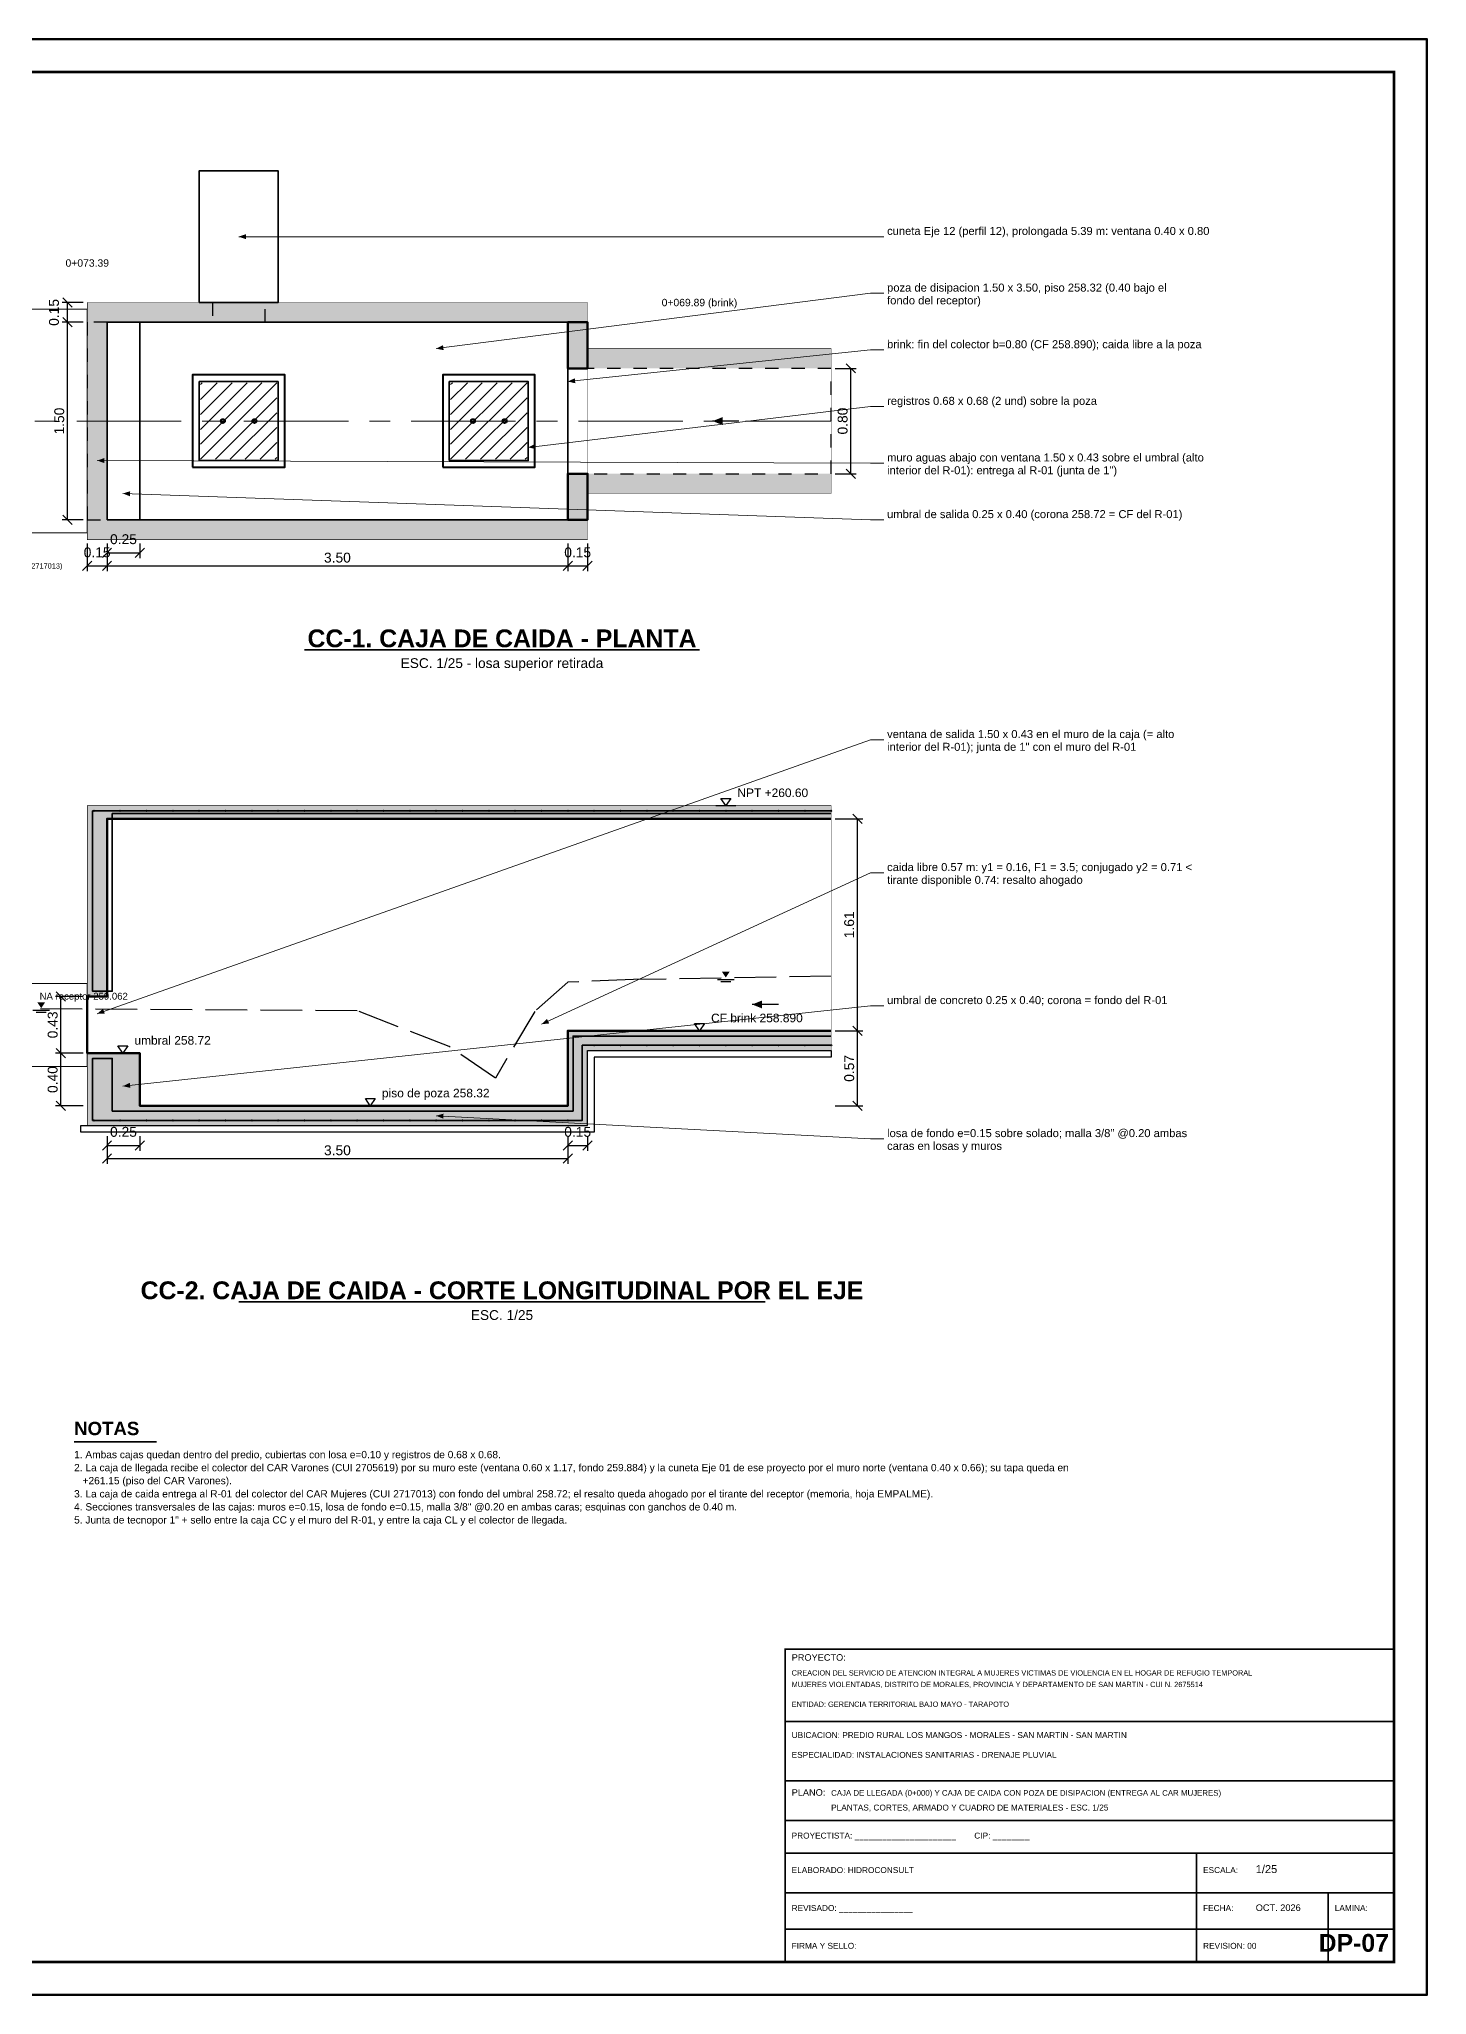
# Model space of a CAD drawing. Header units: metres. Extents: x 349021 to 349543, y 9281040 to 9281959.
# Drawn here: x 349051.46 to 349062.01, y 9281439.79 to 9281454.64 of the extents above; entities that cross this region are included whole.
import ezdxf
from ezdxf.enums import TextEntityAlignment as Align

# ---------------------------------------------------------------- set-up
doc = ezdxf.new("R2010")
doc.units = ezdxf.units.M
doc.header["$LTSCALE"] = 0.25
for name, pattern in [('CENTER', [5.08, 3.175, -0.635, 0.635, -0.635]), ('DASHED', [1.524, 1.27, -0.254]), ('HIDDEN', [0.375, 0.25, -0.125])]:
    doc.linetypes.add(name, pattern=pattern)
for name, color, linetype, lineweight in [('ACERO', 1, 'CONTINUOUS', 35), ('AGUA', 150, 'DASHED', 25), ('ARQ-BASE', 8, 'CONTINUOUS', 13), ('ARQ-TEXTO', 8, 'CONTINUOUS', 13), ('CONCRETO', 250, 'CONTINUOUS', 50), ('CONCRETO-OCULTO', 8, 'HIDDEN', 25), ('COTAS', 94, 'CONTINUOUS', 18), ('CUNETA', 3, 'CONTINUOUS', 35), ('EJE-COLECTOR', 1, 'CENTER', 18), ('LLAMADAS', 30, 'CONTINUOUS', 18), ('MARCO', 7, 'CONTINUOUS', 50), ('MARCO-METALICO', 32, 'CONTINUOUS', 40), ('POZA', 34, 'CONTINUOUS', 35), ('REGISTRO', 32, 'CONTINUOUS', 35), ('REGISTRO-TAPA', 30, 'CONTINUOUS', 18), ('ROTULO', 7, 'CONTINUOUS', 35), ('TITULOS', 160, 'CONTINUOUS', 35)]:
    doc.layers.add(name, color=color, linetype=linetype, lineweight=lineweight)
for name, color, linetype in [('ACERO-PUNTOS', 5, 'CONTINUOUS'), ('AGUA-SIMBOLO', 150, 'CONTINUOUS'), ('FLUJO', 150, 'CONTINUOUS'), ('NIVELES', 7, 'CONTINUOUS'), ('PROGRESIVAS', 5, 'CONTINUOUS'), ('ROTULO-TEXTO', 7, 'CONTINUOUS'), ('SOLADO', 8, 'CONTINUOUS'), ('TEXTOS', 7, 'CONTINUOUS'), ('TEXTOS-NOTAS', 7, 'CONTINUOUS')]:
    doc.layers.add(name, color=color, linetype=linetype)
doc.layers.add('CONCRETO-ACHURADO', color=8, linetype='CONTINUOUS', true_color=0xe2e2e2)
doc.styles.get("Standard").update_dxf_attribs({"font": 'arial.ttf'})
doc.styles.add('TITULOS', font='arialbd.ttf')
doc.dimstyles.new('COT-25', dxfattribs={"dimscale": 0.025, "dimtxt": 3, "dimasz": 2.2, "dimexe": 1.6, "dimexo": 1.2, "dimgap": 1, "dimtad": 1, "dimzin": 0, "dimdsep": 46, "dimtxsty": 'Standard', "dimtsz": 1.4, "dimcen": 2.5, "dimclrd": 256, "dimclre": 256, "dimclrt": 7, "dimazin": 3, "dimtfac": 1, "dimtmove": 0, "dimatfit": 3})

# ---------------------------------------------------------------- blocks, each defined once
blk = doc.blocks.new('REGISTRO-PLANTA')
at = {"layer": 'MARCO-METALICO'}
blk.add_lwpolyline([(-0.35, -0.35), (0.35, -0.35), (0.35, 0.35), (-0.35, 0.35)], close=True, dxfattribs=at)
for centre in [(-0.12, 0), (0.12, 0)]:
    blk.add_circle(centre, 0.015, dxfattribs=at)
at = {"layer": 'REGISTRO'}
blk.add_lwpolyline([(-0.3, -0.3), (0.3, -0.3), (0.3, 0.3), (-0.3, 0.3)], close=True, dxfattribs=at)
at = {"layer": 'REGISTRO-TAPA'}
for p, q in [((-0.29, 0.2765), (-0.2765, 0.29)), ((-0.29, 0.1632), (-0.1632, 0.29)), ((-0.29, 0.0499), (-0.0499, 0.29)), ((-0.29, -0.0634), (0.0634, 0.29)), ((-0.29, -0.1767), (0.1767, 0.29)), ((-0.29, -0.29), (0.29, 0.29)), ((-0.1767, -0.29), (0.29, 0.1767)), ((-0.0634, -0.29), (0.29, 0.0634)), ((0.0499, -0.29), (0.29, -0.0499)), ((0.1632, -0.29), (0.29, -0.1632)), ((0.2765, -0.29), (0.29, -0.2765))]:
    blk.add_line(p, q, dxfattribs=at)
blk = doc.blocks.new('SIMB-FLECHA')
at = {"layer": 'FLUJO'}
blk.add_lwpolyline([(-4, 0), (4, 0)], dxfattribs=at)
blk.add_solid([(4, 0), (1, 1.2), (1, -1.2)], dxfattribs=at)
blk = doc.blocks.new('SIMB-AGUA')
at = {"layer": 'AGUA-SIMBOLO'}
for p, q in [((-2.5, -0.6), (2.5, -0.6)), ((-1.5, -1.2), (1.5, -1.2))]:
    blk.add_line(p, q, dxfattribs=at)
blk.add_solid([(0, 0), (-1.2, 1.8), (1.2, 1.8)], dxfattribs=at)
blk = doc.blocks.new('ACERO-38')
at = {"layer": 'ACERO-PUNTOS'}
h = blk.add_hatch(color=5, dxfattribs=at)
h.dxf.hatch_style = 1
h.paths.add_polyline_path([(-0.00475, 0, 1), (0.00475, 0, 1)])
at = {"layer": 'ACERO-PUNTOS', "color": 5}
blk.add_circle((0, 0), 0.00475, dxfattribs=at)
blk = doc.blocks.new('SIMB-NIVEL')
at = {"layer": 'NIVELES'}
blk.add_line((-3, 0), (3, 0), dxfattribs=at)
blk.add_lwpolyline([(0, 0), (-1.5, 2.2), (1.5, 2.2)], close=True, dxfattribs=at)

msp = doc.modelspace()

# ---------------------------------------------------------------- hatches: boundary and pattern name
at = {"layer": 'CONCRETO-ACHURADO', "true_color": 0xe2e2e2}
h = msp.add_hatch(color=7, dxfattribs=at)
h.dxf.hatch_style = 1
h.paths.add_polyline_path([(349051.83, 9281452.49), (349055.63, 9281452.49), (349055.63, 9281452.64), (349051.83, 9281452.64)])
h = msp.add_hatch(color=7, dxfattribs=at)
h.dxf.hatch_style = 1
h.paths.add_polyline_path([(349051.83, 9281450.99), (349051.98, 9281450.99), (349051.98, 9281452.49), (349051.83, 9281452.49)])
h = msp.add_hatch(color=7, dxfattribs=at)
h.dxf.hatch_style = 1
h.paths.add_polyline_path([(349055.48, 9281452.14), (349055.63, 9281452.14), (349055.63, 9281452.49), (349055.48, 9281452.49)])
h = msp.add_hatch(color=7, dxfattribs=at)
h.dxf.hatch_style = 1
h.paths.add_polyline_path([(349055.63, 9281452.14), (349057.48, 9281452.14), (349057.48, 9281452.29), (349055.63, 9281452.29)])
h = msp.add_hatch(color=7, dxfattribs=at)
h.dxf.hatch_style = 1
h.paths.add_polyline_path([(349055.48, 9281450.99), (349055.63, 9281450.99), (349055.63, 9281451.34), (349055.48, 9281451.34)])
h = msp.add_hatch(color=7, dxfattribs=at)
h.dxf.hatch_style = 1
h.paths.add_polyline_path([(349055.63, 9281451.19), (349057.48, 9281451.19), (349057.48, 9281451.34), (349055.63, 9281451.34)])
h = msp.add_hatch(color=7, dxfattribs=at)
h.dxf.hatch_style = 1
h.paths.add_polyline_path([(349051.83, 9281450.84), (349055.63, 9281450.84), (349055.63, 9281450.99), (349051.83, 9281450.99)])
h = msp.add_hatch(color=7, dxfattribs=at)
h.dxf.hatch_style = 1
h.paths.add_polyline_path([(349051.83, 9281448.72), (349057.48, 9281448.72), (349057.48, 9281448.82), (349051.83, 9281448.82)])
h = msp.add_hatch(color=7, dxfattribs=at)
h.dxf.hatch_style = 1
h.paths.add_polyline_path([(349051.83, 9281447.37), (349051.98, 9281447.37), (349051.98, 9281448.72), (349051.83, 9281448.72)])
h = msp.add_hatch(color=7, dxfattribs=at)
h.dxf.hatch_style = 1
h.paths.add_polyline_path([(349057.48, 9281446.96), (349055.63, 9281446.96), (349055.63, 9281446.39), (349051.83, 9281446.39), (349051.83, 9281446.94), (349051.98, 9281446.94), (349052.23, 9281446.94), (349052.23, 9281446.54), (349055.48, 9281446.54), (349055.48, 9281447.11), (349057.48, 9281447.11)])

# ---------------------------------------------------------------- linework, layer by layer
at = {"layer": 'ACERO'}
for points in [[(349051.94, 9281447.41), (349051.87, 9281447.41), (349051.87, 9281448.78), (349057.48, 9281448.78)], [(349051.94, 9281447.41), (349052.02, 9281447.41), (349052.02, 9281448.76), (349057.48, 9281448.76)], [(349057.48, 9281447.07), (349055.52, 9281447.07), (349055.52, 9281446.5), (349052.02, 9281446.5), (349052.02, 9281446.9), (349051.94, 9281446.9)], [(349057.48, 9281447), (349055.59, 9281447), (349055.59, 9281446.43), (349051.87, 9281446.43), (349051.87, 9281446.9), (349051.94, 9281446.9)]]:
    msp.add_lwpolyline(points, dxfattribs=at)
at = {"layer": 'AGUA'}
for points in [[(349057.48, 9281447.526), (349055.98, 9281447.499), (349055.48, 9281447.479)], [(349055.48, 9281447.479), (349055.23, 9281447.258), (349054.93, 9281446.751), (349054.58, 9281446.99), (349053.88, 9281447.262), (349050.83, 9281447.282)]]:
    msp.add_lwpolyline(points, dxfattribs=at)
at = {"layer": 'ARQ-BASE'}
for points in [[(349050.33, 9281450.89), (349051.83, 9281450.89), (349051.83, 9281452.59), (349050.33, 9281452.59)], [(349050.33, 9281446.84), (349051.83, 9281446.84), (349051.83, 9281447.47), (349050.33, 9281447.47)]]:
    msp.add_lwpolyline(points, close=True, dxfattribs=at)
at = {"layer": 'CONCRETO', "const_width": 0.004}
for points in [[(349051.83, 9281450.84), (349055.63, 9281450.84), (349055.63, 9281452.64), (349051.83, 9281452.64)], [(349055.63, 9281451.19), (349057.48, 9281451.19), (349057.48, 9281452.29), (349055.63, 9281452.29)], [(349057.48, 9281446.96), (349055.63, 9281446.96), (349055.63, 9281446.39), (349051.83, 9281446.39), (349051.83, 9281446.94), (349051.83, 9281447.37), (349051.83, 9281448.82), (349057.48, 9281448.82)]]:
    msp.add_lwpolyline(points, close=True, dxfattribs=at)
at = {"layer": 'CONCRETO'}
for points in [[(349055.48, 9281452.14), (349055.63, 9281452.14), (349055.63, 9281452.49), (349055.48, 9281452.49)], [(349055.48, 9281450.99), (349055.63, 9281450.99), (349055.63, 9281451.34), (349055.48, 9281451.34)]]:
    msp.add_lwpolyline(points, close=True, dxfattribs=at)
msp.add_lwpolyline([(349057.48, 9281447.11), (349055.48, 9281447.11), (349055.48, 9281446.54), (349052.23, 9281446.54), (349052.23, 9281446.94), (349051.98, 9281446.94), (349051.83, 9281446.94), (349051.83, 9281447.37), (349051.98, 9281447.37), (349051.98, 9281448.72), (349057.48, 9281448.72)], dxfattribs=at)
at = {"layer": 'CONCRETO-OCULTO'}
for points in [[(349052.78, 9281452.49), (349053.18, 9281452.49), (349053.18, 9281452.64), (349052.78, 9281452.64)], [(349051.83, 9281450.99), (349051.98, 9281450.99), (349051.98, 9281452.49), (349051.83, 9281452.49)], [(349055.48, 9281451.34), (349057.48, 9281451.34), (349057.48, 9281452.14), (349055.48, 9281452.14)]]:
    msp.add_lwpolyline(points, close=True, dxfattribs=at)
msp.add_lwpolyline([(349055.48, 9281451.34), (349055.48, 9281452.14)], dxfattribs=at)
at = {"layer": 'CUNETA'}
msp.add_lwpolyline([(349052.68, 9281452.64), (349053.28, 9281452.64), (349053.28, 9281453.64), (349052.68, 9281453.64)], close=True, dxfattribs=at)
at = {"layer": 'EJE-COLECTOR'}
msp.add_line((349050.48, 9281451.74), (349057.48, 9281451.74), dxfattribs=at)
at = {"layer": 'LLAMADAS'}
for p, q in [((349057.78, 9281453.14), (349052.98, 9281453.14)), ((349057.88, 9281453.14), (349057.78, 9281453.14)), ((349057.78, 9281452.71), (349054.48, 9281452.29)), ((349057.88, 9281452.71), (349057.78, 9281452.71)), ((349057.78, 9281452.28), (349055.48, 9281452.04)), ((349057.88, 9281452.28), (349057.78, 9281452.28)), ((349057.78, 9281451.85), (349055.18, 9281451.54)), ((349057.88, 9281451.85), (349057.78, 9281451.85)), ((349057.78, 9281451.42), (349051.905, 9281451.44)), ((349057.88, 9281451.42), (349057.78, 9281451.42)), ((349057.78, 9281450.99), (349052.1, 9281451.19)), ((349057.88, 9281450.99), (349057.78, 9281450.99)), ((349057.78, 9281449.32), (349051.905, 9281447.24)), ((349057.88, 9281449.32), (349057.78, 9281449.32)), ((349057.78, 9281448.31), (349055.28, 9281447.16)), ((349057.88, 9281448.31), (349057.78, 9281448.31)), ((349057.78, 9281447.3), (349052.1, 9281446.69)), ((349057.88, 9281447.3), (349057.78, 9281447.3)), ((349057.78, 9281446.29), (349054.48, 9281446.465)), ((349057.88, 9281446.29), (349057.78, 9281446.29))]:
    msp.add_line(p, q, dxfattribs=at)
for points in [[(349052.98, 9281453.14), (349053.035, 9281453.121), (349053.035, 9281453.159)], [(349054.48, 9281452.29), (349054.537, 9281452.278), (349054.532, 9281452.316)], [(349055.48, 9281452.04), (349055.537, 9281452.027), (349055.533, 9281452.065)], [(349055.18, 9281451.54), (349055.237, 9281451.527), (349055.232, 9281451.566)], [(349051.905, 9281451.44), (349051.96, 9281451.421), (349051.96, 9281451.459)], [(349052.1, 9281451.19), (349052.154, 9281451.169), (349052.156, 9281451.207)], [(349051.905, 9281447.24), (349051.963, 9281447.24), (349051.95, 9281447.277)], [(349055.28, 9281447.16), (349055.338, 9281447.166), (349055.322, 9281447.201)], [(349052.1, 9281446.69), (349052.157, 9281446.677), (349052.153, 9281446.715)], [(349054.48, 9281446.465), (349054.534, 9281446.443), (349054.536, 9281446.481)]]:
    msp.add_solid(points, dxfattribs=at)
at = {"layer": 'MARCO'}
msp.add_lwpolyline([(349040.98, 9281439.79), (349062.005, 9281439.79), (349062.005, 9281454.64), (349040.98, 9281454.64)], close=True, dxfattribs=at)
at = {"layer": 'MARCO', "const_width": 0.02}
msp.add_lwpolyline([(349041.605, 9281440.04), (349061.755, 9281440.04), (349061.755, 9281454.39), (349041.605, 9281454.39)], close=True, dxfattribs=at)
at = {"layer": 'POZA'}
msp.add_lwpolyline([(349051.98, 9281450.99), (349055.48, 9281450.99), (349055.48, 9281452.49), (349051.98, 9281452.49)], close=True, dxfattribs=at)
msp.add_lwpolyline([(349052.23, 9281450.99), (349052.23, 9281452.49)], dxfattribs=at)
at = {"layer": 'ROTULO'}
for p, q in [((349057.13, 9281441.865), (349061.755, 9281441.865)), ((349057.13, 9281441.415), (349061.755, 9281441.415)), ((349057.13, 9281441.115), (349061.755, 9281441.115)), ((349057.13, 9281440.865), (349061.755, 9281440.865)), ((349060.255, 9281440.865), (349060.255, 9281440.04)), ((349057.13, 9281440.565), (349061.755, 9281440.565)), ((349061.255, 9281440.565), (349061.255, 9281440.04)), ((349057.13, 9281440.29), (349061.755, 9281440.29))]:
    msp.add_line(p, q, dxfattribs=at)
at = {"layer": 'ROTULO', "const_width": 0.0125}
msp.add_lwpolyline([(349057.13, 9281440.04), (349061.755, 9281440.04), (349061.755, 9281442.415), (349057.13, 9281442.415)], close=True, dxfattribs=at)
at = {"layer": 'SOLADO'}
msp.add_lwpolyline([(349057.48, 9281446.91), (349055.68, 9281446.91), (349055.68, 9281446.34), (349051.78, 9281446.34), (349051.78, 9281446.39), (349055.63, 9281446.39), (349055.63, 9281446.96), (349057.48, 9281446.96)], close=True, dxfattribs=at)
at = {"layer": 'TITULOS'}
for p, q in [((349053.48, 9281450.002), (349056.48, 9281450.002)), ((349052.98, 9281445.052), (349056.98, 9281445.052)), ((349051.73, 9281443.99), (349052.355, 9281443.99))]:
    msp.add_line(p, q, dxfattribs=at)

# ---------------------------------------------------------------- block references
for name, p in [('REGISTRO-PLANTA', (349052.98, 9281451.74)), ('REGISTRO-PLANTA', (349054.88, 9281451.74)), ('ACERO-38', (349051.88, 9281448.78)), ('ACERO-38', (349052.08, 9281448.78)), ('ACERO-38', (349052.28, 9281448.78)), ('ACERO-38', (349052.48, 9281448.78)), ('ACERO-38', (349052.68, 9281448.78)), ('ACERO-38', (349052.88, 9281448.78)), ('ACERO-38', (349053.08, 9281448.78)), ('ACERO-38', (349053.28, 9281448.78)), ('ACERO-38', (349053.48, 9281448.78)), ('ACERO-38', (349053.68, 9281448.78)), ('ACERO-38', (349053.88, 9281448.78)), ('ACERO-38', (349054.08, 9281448.78)), ('ACERO-38', (349054.28, 9281448.78)), ('ACERO-38', (349054.48, 9281448.78)), ('ACERO-38', (349054.68, 9281448.78)), ('ACERO-38', (349054.88, 9281448.78)), ('ACERO-38', (349055.08, 9281448.78)), ('ACERO-38', (349055.28, 9281448.78)), ('ACERO-38', (349055.48, 9281448.78)), ('ACERO-38', (349055.68, 9281448.78)), ('ACERO-38', (349055.88, 9281448.78)), ('ACERO-38', (349056.08, 9281448.78)), ('ACERO-38', (349056.28, 9281448.78)), ('ACERO-38', (349056.48, 9281448.78)), ('ACERO-38', (349056.68, 9281448.78)), ('ACERO-38', (349056.88, 9281448.78)), ('ACERO-38', (349057.08, 9281448.78)), ('ACERO-38', (349057.28, 9281448.78)), ('ACERO-38', (349057.48, 9281448.78)), ('ACERO-38', (349055.68, 9281447)), ('ACERO-38', (349055.88, 9281447)), ('ACERO-38', (349056.08, 9281447)), ('ACERO-38', (349056.28, 9281447)), ('ACERO-38', (349056.48, 9281447)), ('ACERO-38', (349056.68, 9281447)), ('ACERO-38', (349056.88, 9281447)), ('ACERO-38', (349057.08, 9281447)), ('ACERO-38', (349057.28, 9281447)), ('ACERO-38', (349057.48, 9281447)), ('ACERO-38', (349051.88, 9281446.43)), ('ACERO-38', (349052.08, 9281446.43)), ('ACERO-38', (349052.28, 9281446.43)), ('ACERO-38', (349052.48, 9281446.43)), ('ACERO-38', (349052.68, 9281446.43)), ('ACERO-38', (349052.88, 9281446.43)), ('ACERO-38', (349053.08, 9281446.43)), ('ACERO-38', (349053.28, 9281446.43)), ('ACERO-38', (349053.48, 9281446.43)), ('ACERO-38', (349053.68, 9281446.43)), ('ACERO-38', (349053.88, 9281446.43)), ('ACERO-38', (349054.08, 9281446.43)), ('ACERO-38', (349054.28, 9281446.43)), ('ACERO-38', (349054.48, 9281446.43)), ('ACERO-38', (349054.68, 9281446.43)), ('ACERO-38', (349054.88, 9281446.43)), ('ACERO-38', (349055.08, 9281446.43)), ('ACERO-38', (349055.28, 9281446.43)), ('ACERO-38', (349055.48, 9281446.43))]:
    msp.add_blockref(name, p)
at = {"xscale": 0.025, "yscale": 0.025}
for p in [(349056.68, 9281447.515), (349051.48, 9281447.282)]:
    msp.add_blockref('SIMB-AGUA', p, dxfattribs=at)
at = {"layer": 'FLUJO', "xscale": 0.025, "yscale": 0.025, "rotation": 180}
for p in [(349056.68, 9281451.74), (349056.98, 9281447.31)]:
    msp.add_blockref('SIMB-FLECHA', p, dxfattribs=at)
at = {"layer": 'NIVELES', "xscale": 0.025, "yscale": 0.025}
for p in [(349056.68, 9281448.82), (349056.48, 9281447.11), (349052.1, 9281446.94), (349053.98, 9281446.54)]:
    msp.add_blockref('SIMB-NIVEL', p, dxfattribs=at)

# ---------------------------------------------------------------- texts
at = {"layer": 'ARQ-TEXTO'}
msp.add_text('R-01 / 0+000 CAR MUJERES (CUI 2717013)', height=0.04, dxfattribs=at).set_placement((349051.08, 9281450.64), align=Align.MIDDLE_CENTER)
at = {"layer": 'NIVELES'}
for s, height, p in [('NPT +260.60', 0.065, (349056.768, 9281448.885)), ('NA receptor 259.062', 0.052, (349051.468, 9281447.347)), ('CF brink 258.890', 0.065, (349056.568, 9281447.175)), ('umbral 258.72', 0.065, (349052.188, 9281447.005)), ('piso de poza 258.32', 0.065, (349054.068, 9281446.605))]:
    msp.add_text(s, height=height, dxfattribs=at).set_placement(p)
at = {"layer": 'PROGRESIVAS'}
for s, height, p in [('0+073.39', 0.0563, (349051.83, 9281452.94)), ('0+069.89 (brink)', 0.05625, (349056.48, 9281452.64))]:
    msp.add_text(s, height=height, dxfattribs=at).set_placement(p, align=Align.MIDDLE_CENTER)
at = {"layer": 'ROTULO-TEXTO'}
for s, height, p in [('PROYECTO:', 0.05, (349057.18, 9281442.327)), ('CREACION DEL SERVICIO DE ATENCION INTEGRAL A MUJERES VICTIMAS DE VIOLENCIA EN EL HOGAR DE REFUGIO TEMPORAL', 0.04, (349057.18, 9281442.215)), ('MUJERES VIOLENTADAS, DISTRITO DE MORALES, PROVINCIA Y DEPARTAMENTO DE SAN MARTIN - CUI N. 2675514', 0.04, (349057.18, 9281442.127)), ('ENTIDAD: GERENCIA TERRITORIAL BAJO MAYO - TARAPOTO', 0.04, (349057.18, 9281441.977)), ('UBICACION: PREDIO RURAL LOS MANGOS - MORALES - SAN MARTIN - SAN MARTIN', 0.045, (349057.18, 9281441.74)), ('ESPECIALIDAD: INSTALACIONES SANITARIAS - DRENAJE PLUVIAL', 0.045, (349057.18, 9281441.59)), ('PLANO:', 0.05, (349057.18, 9281441.302)), ('CAJA DE LLEGADA (0+000) Y CAJA DE CAIDA CON POZA DE DISIPACION (ENTREGA AL CAR MUJERES)', 0.04276, (349057.48, 9281441.302)), ('PLANTAS, CORTES, ARMADO Y CUADRO DE MATERIALES - ESC. 1/25', 0.045, (349057.48, 9281441.19)), ('PROYECTISTA: ______________________        CIP: ________', 0.045, (349057.18, 9281440.977)), ('ELABORADO: HIDROCONSULT', 0.045, (349057.18, 9281440.715)), ('ESCALA:', 0.045, (349060.305, 9281440.715)), ('1/25', 0.06, (349060.705, 9281440.715)), ('REVISADO: ________________', 0.045, (349057.18, 9281440.427)), ('FECHA:', 0.045, (349060.305, 9281440.427)), ('OCT. 2026', 0.05, (349060.705, 9281440.427)), ('LAMINA:', 0.045, (349061.305, 9281440.427)), ('FIRMA Y SELLO:', 0.045, (349057.18, 9281440.14)), ('REVISION: 00', 0.045, (349060.305, 9281440.14))]:
    msp.add_text(s, height=height, dxfattribs=at).set_placement(p)
at = {"layer": 'TEXTOS'}
for s, p in [('cuneta Eje 12 (perfil 12), prolongada 5.39 m: ventana 0.40 x 0.80', (349057.905, 9281453.153)), ('poza de disipacion 1.50 x 3.50, piso 258.32 (0.40 bajo el', (349057.905, 9281452.723)), ('fondo del receptor)', (349057.905, 9281452.626)), ('brink: fin del colector b=0.80 (CF 258.890); caida libre a la poza', (349057.905, 9281452.293)), ('registros 0.68 x 0.68 (2 und) sobre la poza', (349057.905, 9281451.863)), ('muro aguas abajo con ventana 1.50 x 0.43 sobre el umbral (alto', (349057.905, 9281451.433)), ('interior del R-01): entrega al R-01 (junta de 1")', (349057.905, 9281451.336)), ('umbral de salida 0.25 x 0.40 (corona 258.72 = CF del R-01)', (349057.905, 9281451.003)), ('ventana de salida 1.50 x 0.43 en el muro de la caja (= alto', (349057.905, 9281449.333)), ('interior del R-01); junta de 1" con el muro del R-01', (349057.905, 9281449.236)), ('tirante disponible 0.74: resalto ahogado', (349057.905, 9281448.226)), ('caida libre 0.57 m: y1 = 0.16, F1 = 3.5; conjugado y2 = 0.71 <', (349057.905, 9281448.323)), ('umbral de concreto 0.25 x 0.40; corona = fondo del R-01', (349057.905, 9281447.313)), ('losa de fondo e=0.15 sobre solado; malla 3/8" @0.20 ambas', (349057.905, 9281446.303)), ('caras en losas y muros', (349057.905, 9281446.206))]:
    msp.add_text(s, height=0.06075, dxfattribs=at).set_placement(p)
for s, height, p in [('ESC. 1/25 - losa superior retirada', 0.07425, (349054.98, 9281449.902)), ('ESC. 1/25', 0.0743, (349054.98, 9281444.952))]:
    msp.add_text(s, height=height, dxfattribs=at).set_placement(p, align=Align.MIDDLE_CENTER)
at = {"layer": 'TEXTOS-NOTAS'}
for s, p in [('2. La caja de llegada recibe el colector del CAR Varones (CUI 2705619) por su muro este (ventana 0.60 x 1.17, fondo 259.884) y la cuneta Eje 01 de ese proyecto por el muro norte (ventana 0.40 x 0.66); su tapa queda en', (349051.73, 9281443.766)), ('1. Ambas cajas quedan dentro del predio, cubiertas con losa e=0.10 y registros de 0.68 x 0.68.', (349051.73, 9281443.865)), ('   +261.15 (piso del CAR Varones).', (349051.73, 9281443.667)), ('4. Secciones transversales de las cajas: muros e=0.15, losa de fondo e=0.15, malla 3/8" @0.20 en ambas caras; esquinas con ganchos de 0.40 m.', (349051.73, 9281443.468)), ('3. La caja de caida entrega al R-01 del colector del CAR Mujeres (CUI 2717013) con fondo del umbral 258.72; el resalto queda ahogado por el tirante del receptor (memoria, hoja EMPALME).', (349051.73, 9281443.567)), ('5. Junta de tecnopor 1" + sello entre la caja CC y el muro del R-01, y entre la caja CL y el colector de llegada.', (349051.73, 9281443.369))]:
    msp.add_text(s, height=0.05525, dxfattribs=at).set_placement(p)
at = {"layer": 'TITULOS', "style": 'TITULOS'}
for s, p in [('CC-1. CAJA DE CAIDA - PLANTA', (349054.98, 9281450.09)), ('CC-2. CAJA DE CAIDA - CORTE LONGITUDINAL POR EL EJE', (349054.98, 9281445.14))]:
    msp.add_text(s, height=0.135, dxfattribs=at).set_placement(p, align=Align.MIDDLE_CENTER)
msp.add_text('NOTAS', height=0.1013, dxfattribs=at).set_placement((349051.73, 9281444.04))
msp.add_text('DP-07', height=0.135, dxfattribs=at).set_placement((349061.717, 9281440.077), align=Align.BOTTOM_RIGHT)

# ---------------------------------------------------------------- dimensions: what is measured, and where the dimension line sits
at = {"layer": 'COTAS'}
for base, p1, p2 in [((349051.68, 9281452.49), (349051.83, 9281452.49), (349051.83, 9281452.64)), ((349051.68, 9281450.99), (349051.83, 9281450.99), (349051.83, 9281452.49)), ((349057.63, 9281451.34), (349057.48, 9281451.34), (349057.48, 9281452.14)), ((349057.68, 9281447.11), (349057.48, 9281447.11), (349057.48, 9281448.72)), ((349051.63, 9281446.94), (349051.83, 9281446.94), (349051.83, 9281447.37)), ((349051.63, 9281446.54), (349051.83, 9281446.54), (349051.83, 9281446.94))]:
    msp.add_linear_dim(base=base, p1=p1, p2=p2, angle=90, dimstyle='COT-25', dxfattribs=at).render()
for base, p1, p2 in [((349051.83, 9281450.64), (349051.83, 9281450.84), (349051.98, 9281450.84)), ((349051.98, 9281450.74), (349051.98, 9281450.84), (349052.23, 9281450.84)), ((349051.98, 9281450.64), (349051.98, 9281450.84), (349055.48, 9281450.84)), ((349055.48, 9281450.64), (349055.48, 9281450.84), (349055.63, 9281450.84)), ((349051.98, 9281446.24), (349051.98, 9281446.34), (349052.23, 9281446.34)), ((349051.98, 9281446.14), (349051.98, 9281446.34), (349055.48, 9281446.34)), ((349055.48, 9281446.24), (349055.48, 9281446.34), (349055.63, 9281446.34))]:
    msp.add_linear_dim(base=base, p1=p1, p2=p2, dimstyle='COT-25', dxfattribs=at).render()
msp.add_linear_dim(base=(349057.68, 9281446.54), p1=(349057.48, 9281446.54), p2=(349057.48, 9281447.11), angle=90, text='0.57', dimstyle='COT-25', dxfattribs=at).render()

doc.saveas('drawing.dxf')
